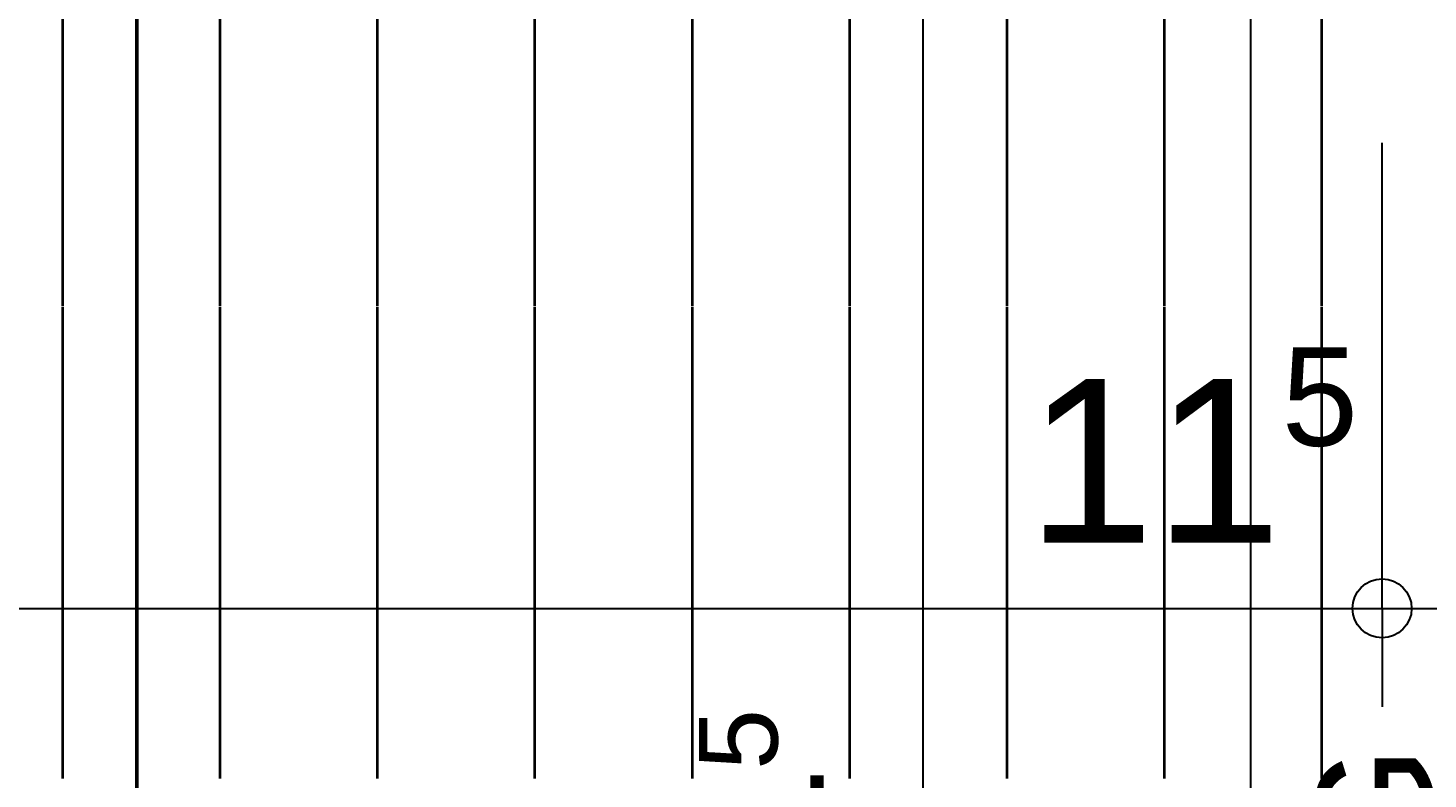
# Model space of a CAD drawing. Header units: centimetres. Extents: x 0.3 to 84.3, y 0.3 to 59.7.
# Drawn here: x 53.705 to 55.84, y 14.344 to 15.489 of the extents above; entities that cross this region are included whole.
import ezdxf

# ---------------------------------------------------------------- set-up
doc = ezdxf.new("R2010")
doc.units = ezdxf.units.CM
doc.linetypes.add('AUSGEZOGEN', pattern=[0])
doc.linetypes.add('VERDECKT', pattern=[9.525, 6.35, -3.175])
for name, color, linetype, lineweight in [('Ausbau Raeume', 7, 'AUSGEZOGEN', 35), ('Detailmasse', 7, 'AUSGEZOGEN', 25), ('Text Decke', 7, 'AUSGEZOGEN', 50), ('Vermassung Decke', 180, 'VERDECKT', 50), ('Werkplan- Ausfuehrungsmasse', 7, 'AUSGEZOGEN', 25)]:
    doc.layers.add(name, color=color, linetype=linetype, lineweight=lineweight)
doc.styles.add('ARIAL', font='ARIAL.TTF')

msp = doc.modelspace()

# ---------------------------------------------------------------- linework, layer by layer
at = {"layer": 'Ausbau Raeume', "color": 254, "linetype": 'AUSGEZOGEN', "lineweight": 35}
for p, q in [((53.7582, 15.0646), (53.7582, 15.7832)), ((53.9982, 15.0646), (53.9982, 15.7832)), ((54.2382, 15.0646), (54.2382, 15.7832)), ((54.4782, 15.0646), (54.4782, 15.7832)), ((54.7182, 15.0646), (54.7182, 15.7832)), ((54.9582, 15.0646), (54.9582, 15.7832)), ((55.1982, 15.0646), (55.1982, 15.7832)), ((55.4382, 15.0646), (55.4382, 15.7832)), ((55.6782, 15.0646), (55.6782, 15.7832)), ((53.7582, 14.3446), (53.7582, 15.0632)), ((53.9982, 14.3446), (53.9982, 15.0632)), ((54.2382, 14.3446), (54.2382, 15.0632)), ((54.4782, 14.3446), (54.4782, 15.0632)), ((54.7182, 14.3446), (54.7182, 15.0632)), ((54.9582, 14.3446), (54.9582, 15.0632)), ((55.1982, 14.3446), (55.1982, 15.0632)), ((55.4382, 14.3446), (55.4382, 15.0632)), ((55.6782, 14.3446), (55.6782, 15.0632))]:
    msp.add_line(p, q, dxfattribs=at)
at = {"layer": 'Detailmasse', "color": 253, "linetype": 'AUSGEZOGEN', "lineweight": 25, "true_color": 0xa0a0a0}
msp.add_line((55.07, 11.864), (55.07, 15.954), dxfattribs=at)
at = {"layer": 'Text Decke', "color": 92, "linetype": 'AUSGEZOGEN', "lineweight": 50, "true_color": 0x00c600}
msp.add_line((53.8709, 13.9053), (53.8709, 16.034), dxfattribs=at)
at = {"layer": 'Vermassung Decke', "color": 92, "linetype": 'AUSGEZOGEN', "lineweight": 25, "true_color": 0x00c600}
msp.add_line((55.57, 11.564), (55.57, 15.954), dxfattribs=at)
at = {"layer": 'Werkplan- Ausfuehrungsmasse', "color": 7, "linetype": 'AUSGEZOGEN', "lineweight": 25}
for p, q in [((55.77, 14.604), (55.77, 14.754)), ((49.64, 14.604), (55.77, 14.604)), ((55.77, 14.604), (55.77, 14.454)), ((55.77, 14.604), (56, 14.604))]:
    msp.add_line(p, q, dxfattribs=at)
msp.add_lwpolyline([(55.77, 14.604), (55.77, 14.6665), (55.77, 14.6665), (55.77, 14.6665), (55.77, 14.6665), (55.77, 14.6665), (55.77, 14.6665), (55.77, 14.6665), (55.77, 14.6665), (55.77, 14.6665), (55.77, 14.6665), (55.77, 14.6665), (55.77, 14.6665), (55.77, 14.6665), (55.77, 14.6665), (55.77, 15.314)], dxfattribs=at)
msp.add_circle((55.77, 14.604), 0.045, dxfattribs=at)

# ---------------------------------------------------------------- texts
at = {"layer": 'Detailmasse', "color": 253, "linetype": 'AUSGEZOGEN', "lineweight": 35, "true_color": 0xa0a0a0, "attachment_point": 7, "rotation": 90, "style": 'ARIAL'}
for s, insert, char_height, width in [('5', (54.8499, 14.3576), 0.12, 0.06), ('2.04', (54.9666, 13.8138), 0.2, 0.1)]:
    msp.add_mtext(s, dxfattribs=dict(at, insert=insert, char_height=char_height, width=width))
at = {"layer": 'Vermassung Decke', "color": 92, "linetype": 'AUSGEZOGEN', "lineweight": 35, "true_color": 0x00c600, "insert": (55.9032, 12.3395), "char_height": 0.18, "width": 0.09, "attachment_point": 7, "rotation": 90, "style": 'ARIAL'}
msp.add_mtext('Balkonplatte\\~1.OG', dxfattribs=at)
at = {"layer": 'Werkplan- Ausfuehrungsmasse', "color": 7, "linetype": 'AUSGEZOGEN', "lineweight": 50, "attachment_point": 7, "style": 'ARIAL'}
for s, insert, char_height, width in [('5', (55.6168, 14.8498), 0.15, 0.075), ('11', (55.2284, 14.704), 0.25, 0.125)]:
    msp.add_mtext(s, dxfattribs=dict(at, insert=insert, char_height=char_height, width=width))

doc.saveas('drawing.dxf')
